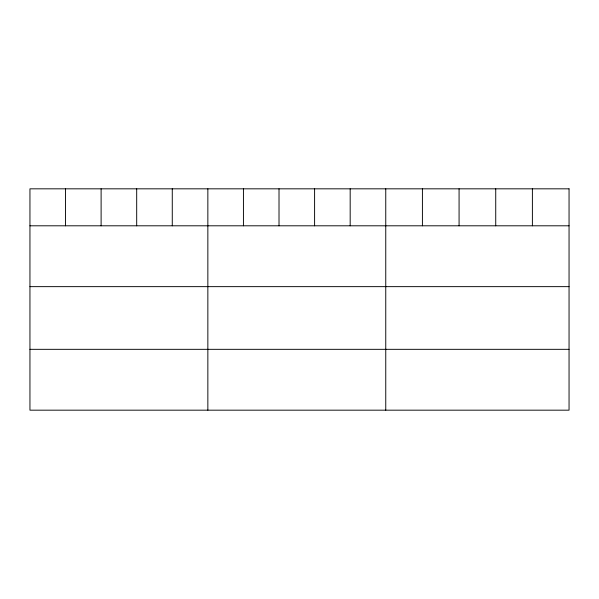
<?xml version="1.0" encoding="UTF-8"?>
<svg xmlns="http://www.w3.org/2000/svg" width="599" height="599" viewBox="0 0 599 599"><rect width="100%" height="100%" fill="white"/><g stroke="black" fill="none" stroke-linecap="round" stroke-linejoin="round"><path stroke-width="0.9" d="M29.95 225.801L569.05 225.801M29.95 286.644L569.05 286.644M29.95 349.329L569.05 349.329M532.391 188.827L532.391 225.801M495.732 188.827L495.732 225.801M459.074 188.827L459.074 225.801M422.415 188.827L422.415 225.801M385.756 188.827L385.756 410.173M350.175 188.827L350.175 225.801M314.595 188.827L314.595 225.801M279.014 188.827L279.014 225.801M243.434 188.827L243.434 225.801M207.853 188.827L207.853 410.173M172.272 188.827L172.272 225.801M136.692 188.827L136.692 225.801M101.111 188.827L101.111 225.801M65.531 188.827L65.531 225.801M569.05 188.827L29.95 188.827L29.95 410.173L569.05 410.173L569.05 188.827"/></g></svg>
